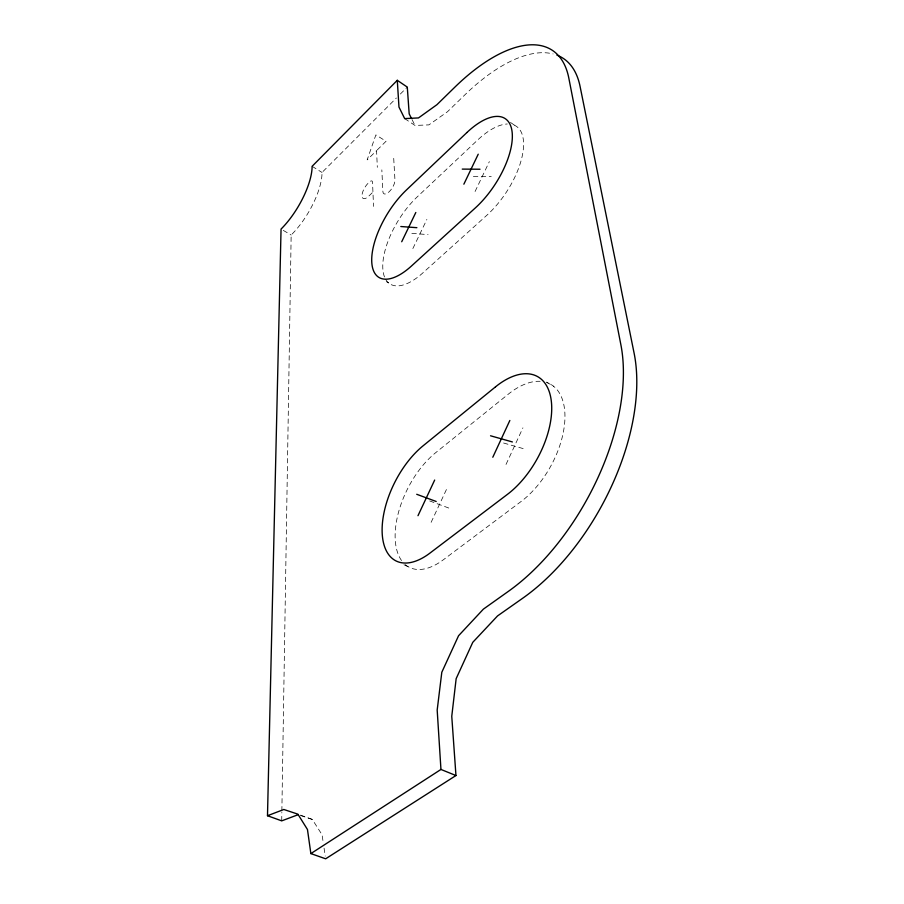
<?xml version="1.0" encoding="UTF-8"?>
<svg xmlns="http://www.w3.org/2000/svg" width="904" height="904" viewBox="0 0 904 904"><rect width="100%" height="100%" fill="white"/><g stroke="black" fill="none" stroke-linecap="round" stroke-linejoin="round"><path stroke-width="0.68" stroke-dasharray="4.52 3.39" d="M281.709 820.855L281.845 812.38M281.867 810.978L291.156 235.017A49.257 18.792 -59.3 0 0 322.027 172.461L396.381 98.005M506.025 464.441L522.919 427.863M431.129 522.32L447.683 486.849M475.075 191.501L489.346 161.624M412.868 248.566L426.88 219.423M400.348 94.039L407.286 87.089M377.239 149.962L386.064 141.261L375.861 134.911L367.16 159.884L376.572 150.618L377.318 167.319M372.256 192.767L368.753 196.157A10.328 4.271 -58.4 0 1 362.007 195.908A10.328 4.271 -58.4 0 1 368.256 183.094L369.239 182.133A5.017 2.068 -58.3 0 1 372.538 182.212L373.533 206.406M404.676 118.605L415.004 125.453L428.914 124.876L447.423 111.78L465.119 94.615A150.968 69.574 -57 0 1 553.101 53.935M473.368 176.404L491.245 176.664M411.851 233.334L428.067 234.622M503.596 443.016L525.619 449.288M300.693 815.566L312.298 819.431L322.061 834.765L323.259 842.777M300.501 815.114L312.298 819.431M429.705 500.94L449.344 508.251M403.93 564.729L409.987 567.644M283.302 230.396L291.156 235.017M546.502 382.098L553.576 386.279M386.403 281.652L388.641 282.986M312.117 166.313L322.027 172.461M510.444 122.413L514.873 125.464M412.088 119.656L415.004 125.453M324.05 848.121L325.259 856.133M393.715 158.347L394.946 179.907A9.469 3.989 -58.1 0 1 389.228 191.693A9.469 3.989 -58.1 0 1 382.878 191.501L381.838 169.884M385.624 279.291A58.376 26.295 -58.4 0 0 422.699 273.031L486.849 215.254A60.455 27.843 -56.8 0 0 521.28 159.952A60.455 27.843 -56.8 0 0 511.325 124.277M384.505 276.952A58.376 26.295 -58.4 0 1 417.207 196.902L477.832 139.849A60.455 27.843 -56.8 0 1 507.302 123.995M405.308 564.661A69.337 36.917 -63.2 0 0 443.401 559.734L521.111 501.483A71.698 39.844 -61.2 0 0 562.966 434.056A71.698 39.844 -61.2 0 0 546.717 382.539M401.546 560.536A69.337 36.917 -63.2 0 1 435.671 452.689L508.274 394.2A71.698 39.844 -61.2 0 1 540.151 381.318"/><path stroke-width="1.36" d="M298.117 814.707L281.709 820.855L267.494 815.724L281.054 229.074A49.437 18.543 -59.3 0 0 312.117 166.313L397.285 80.32L407.286 87.089L409.184 113.859L411.512 118.503M492.804 457.243L509.845 420.473M417.987 515.698L434.666 480.058M463.865 184.19L478.227 154.2M401.715 241.741L415.817 212.485M267.494 815.724L283.822 809.487L297.879 814.154L307.462 829.499L310.863 853.591L440.949 769.451L455.955 775.53L451.763 716.307L456.158 678.655L472.769 642.326L497.539 615.929L522.625 598.29A179.286 99.609 -61.4 0 0 634.077 353.012L580.063 86.377A150.968 69.574 -57 0 0 556.92 55.144M455.955 775.53L325.655 858.8L310.863 853.591M462.26 169.105L480.013 169.229M400.811 226.52L416.891 227.684M490.533 435.784L512.387 441.943M416.721 494.285L436.18 501.483M397.285 80.32L398.969 107.067L404.676 118.605L418.484 117.927L436.937 104.683L454.622 87.383A151.68 68.794 -57.1 0 1 568.842 78.219L620.879 344.752A180.28 98.672 -61.4 0 1 508.432 591.318L483.38 609.138L458.565 635.738L441.807 672.26L437.186 710.058L440.949 769.451M466.939 132.504L406.371 190.043A58.636 25.99 -58.4 0 0 371.793 262.533A58.636 25.99 -58.4 0 0 411.309 266.149L475.402 207.863A60.737 27.527 -56.9 0 0 512.127 132.108A60.737 27.527 -56.9 0 0 466.939 132.504M495.505 386.856L422.97 445.909A69.71 36.555 -63.1 0 0 382.245 534.264A69.71 36.555 -63.1 0 0 429.931 553.112L507.562 494.262A72.094 39.471 -61.1 0 0 551.35 401.399A72.094 39.471 -61.1 0 0 495.505 386.856"/></g></svg>
